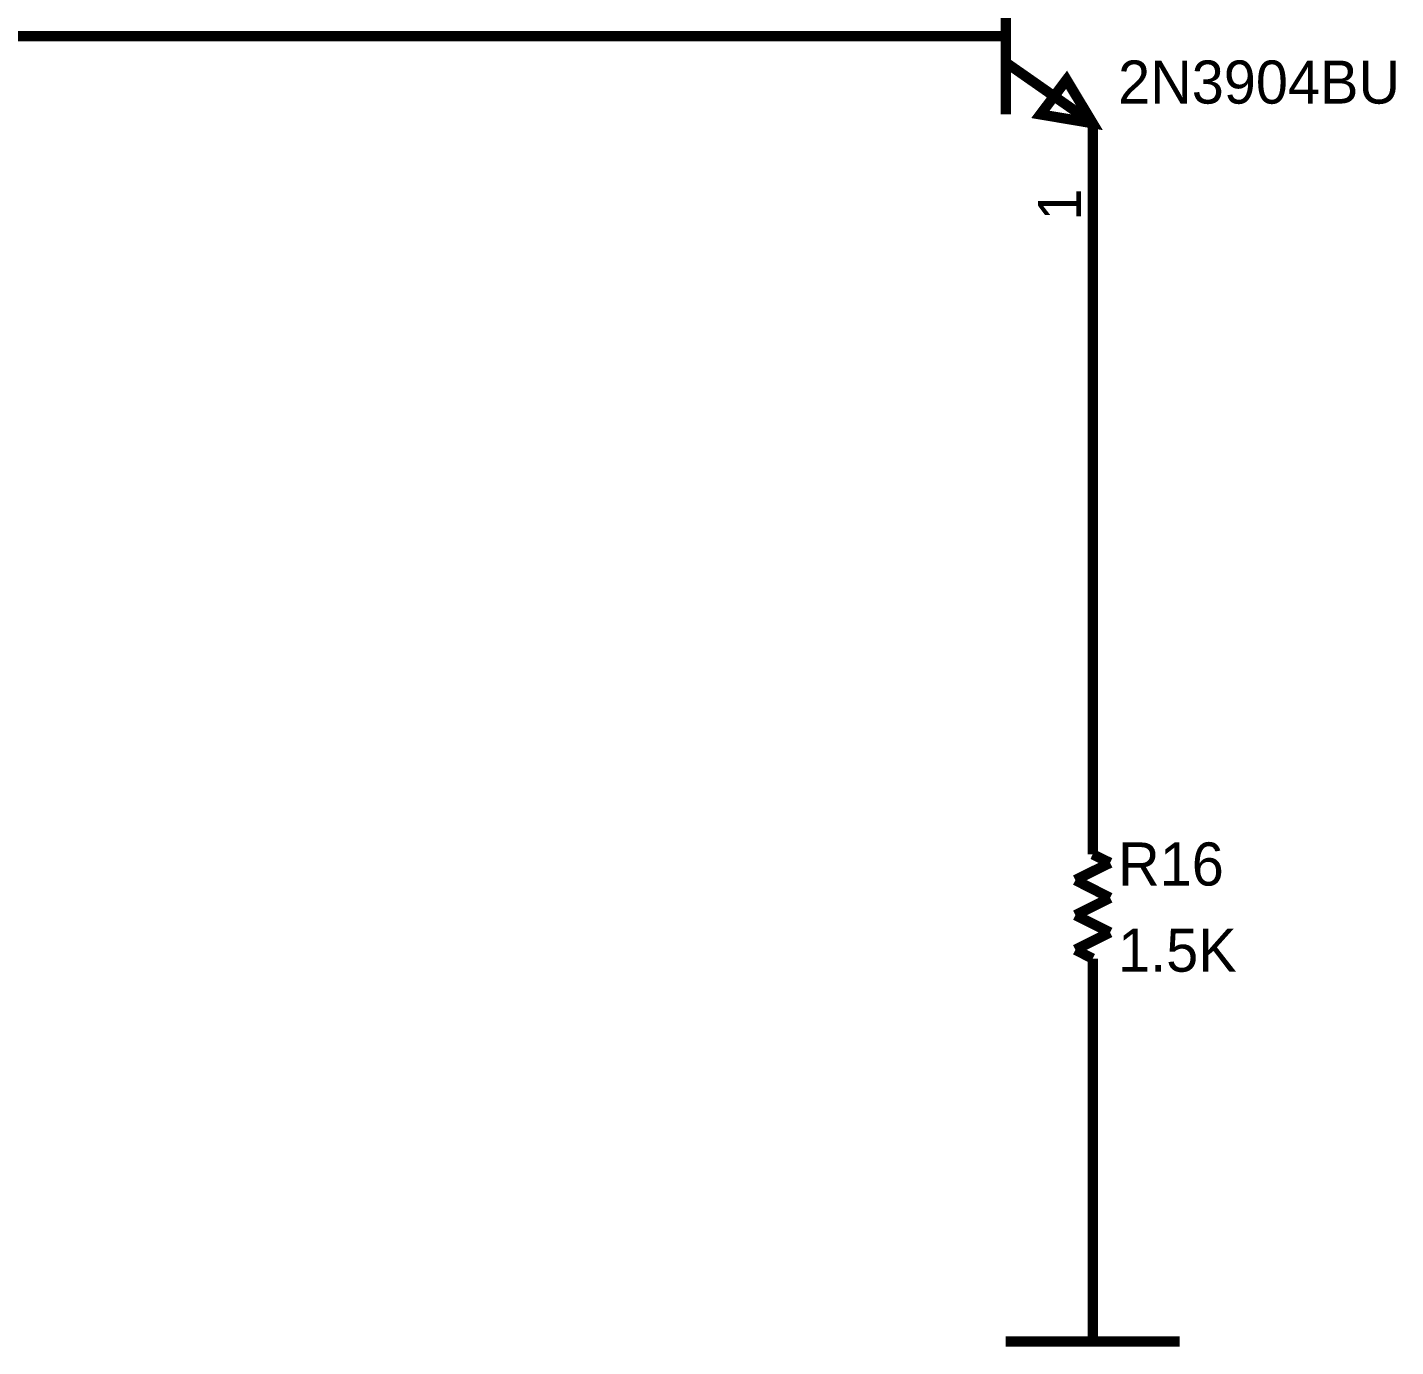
# Model space of a CAD drawing. Header units: inches. Extents: x 0 to 432, y 0 to 280.
# Drawn here: x 266.1 to 306.03, y 129.39 to 167.89 of the extents above; entities that cross this region are included whole.
import ezdxf

# ---------------------------------------------------------------- set-up
doc = ezdxf.new("R2010")
doc.units = ezdxf.units.IN
doc.layers.add('Sheet', color=255, linetype='Continuous')

msp = doc.modelspace()

# ---------------------------------------------------------------- linework, layer by layer
at = {"layer": 'Sheet'}
for points in [[(294.65, 169.92, 0.3, 0.3, 0), (294.65, 165.349, 0.3, 0.3, 0)], [(289.563, 167.629, 0.3, 0.3, 0), (248.93, 167.629, 0.3, 0.3, 0), (231.14, 167.629, 0.3, 0.3, 0)], [(294.65, 167.629, 0.3, 0.3, 0), (289.563, 167.629, 0.3, 0.3, 0)], [(294.65, 166.865, 0.3, 0.3, 0), (297.188, 165.091, 0.3, 0.3, 0)], [(297.188, 165.091, 0.3, 0.3, 0), (297.188, 160.015, 0.3, 0.3, 0)], [(297.188, 160.015, 0.3, 0.3, 0), (297.188, 147.314, 0.3, 0.3, 0)], [(297.188, 144.776, 0.3, 0.3, 0), (297.188, 147.314, 0.3, 0.3, 0)], [(297.188, 144.776, 0.3, 0.3, 0), (297.188, 143.754, 0.3, 0.3, 0)], [(297.188, 143.754, 0.3, 0.3, 0), (297.694, 143.507, 0.3, 0.3, 0)], [(297.694, 143.507, 0.3, 0.3, 0), (296.683, 143.002, 0.3, 0.3, 0)], [(296.683, 143.002, 0.3, 0.3, 0), (297.694, 142.485, 0.3, 0.3, 0)], [(297.694, 142.485, 0.3, 0.3, 0), (296.683, 141.98, 0.3, 0.3, 0)], [(296.683, 141.98, 0.3, 0.3, 0), (297.694, 141.474, 0.3, 0.3, 0)], [(297.694, 141.474, 0.3, 0.3, 0), (296.683, 140.969, 0.3, 0.3, 0)], [(296.683, 140.969, 0.3, 0.3, 0), (297.188, 140.711, 0.3, 0.3, 0)], [(297.188, 140.711, 0.3, 0.3, 0), (297.188, 139.7, 0.3, 0.3, 0)], [(297.188, 139.7, 0.3, 0.3, 0), (297.188, 137.151, 0.3, 0.3, 0)], [(297.188, 137.151, 0.3, 0.3, 0), (297.188, 132.075, 0.3, 0.3, 0)], [(297.188, 132.075, 0.3, 0.3, 0), (297.188, 129.537, 0.3, 0.3, 0)], [(294.65, 129.537, 0.3, 0.3, 0), (299.726, 129.537, 0.3, 0.3, 0)]]:
    msp.add_lwpolyline(points, format="xyseb", dxfattribs=at)
for points in [[(297.188, 165.091, 0.3, 0.3, 0), (296.425, 166.36, 0.3, 0.3, 0), (295.661, 165.349, 0.3, 0.3, 0), (297.188, 165.091, 0.3, 0.3, 0)], [(297.188, 165.091, 0.0991, 0.0991, 0), (296.425, 166.36, 0.0991, 0.0991, 0), (295.661, 165.349, 0.0991, 0.0991, 0), (297.188, 165.091, 0.0991, 0.0991, 0)]]:
    msp.add_lwpolyline(points, format="xyseb", close=True, dxfattribs=at)

# ---------------------------------------------------------------- texts
for s, p in [('2N3904BU', (297.929, 165.664)), ('R16', (297.929, 142.844)), ('1.5K', (297.929, 140.329))]:
    msp.add_text(s, height=1.2577, dxfattribs=at).set_placement(p)
msp.add_text('1', height=1.258, rotation=90, dxfattribs=at).set_placement((296.851, 162.25))

doc.saveas('drawing.dxf')
